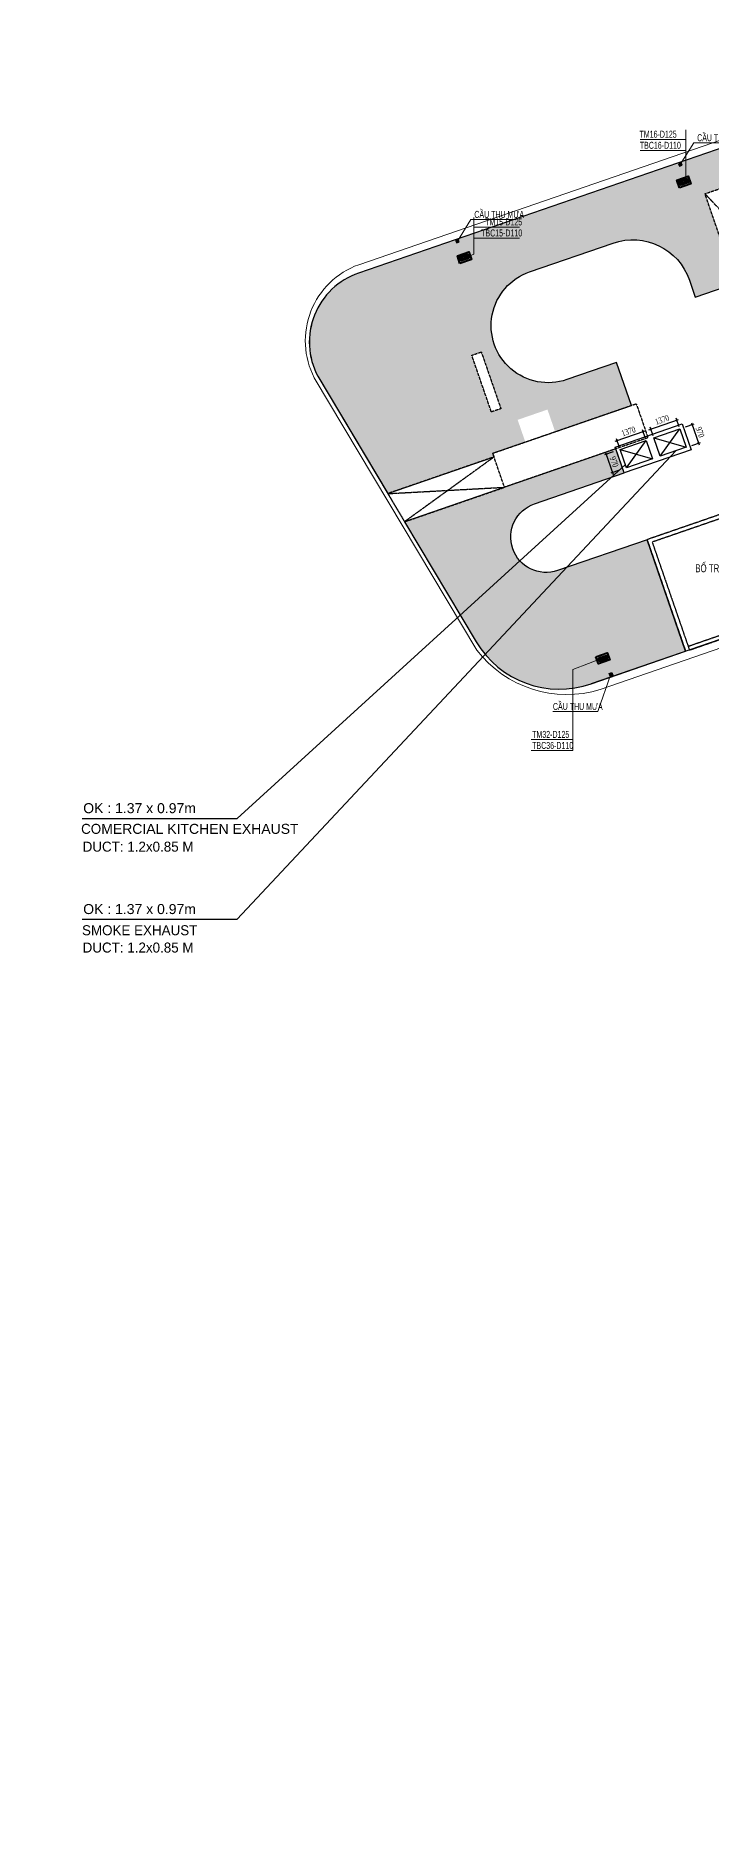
# Model space of a CAD drawing. Header units: millimetres. Extents: x -361340115 to 361596335, y -276742102 to 277032639.
# Drawn here: x 60152 to 93894, y -22236 to 66722 of the extents above; entities that cross this region are included whole.
import ezdxf
from ezdxf.lldxf.tags import DXFTag

# ---------------------------------------------------------------- set-up
doc = ezdxf.new("R2010")
doc.units = ezdxf.units.MM
doc.header["$MEASUREMENT"] = 0
doc.linetypes.add('DASHED', pattern=[4.5, 3, -1.5])
doc.linetypes.add('HIDDEN', pattern=[0.375, 0.25, -0.125])
for name, color, linetype in [('A-FLOR-OVHD', 40, 'DASHED'), ('A-LANDSCAPE', 83, 'Continuous'), ('Hydraulic - Thep V', 9, 'Continuous'), ('KT-Net manh', 139, 'Continuous'), ('NDT text', 231, 'Continuous'), ('NDT Thiet bi', 40, 'Continuous'), ('P - Ong cap nuoc lanh', 4, 'Continuous'), ('Xref_ST_MBDV Cot vach 30.7.2022$0$KT-Text', 7, 'Continuous'), ('Xref_ST_MBDV Cot vach 30.7.2022$0$KT-Tuong', 1, 'Continuous'), ('ống thông hơi', 31, 'TH')]:
    doc.layers.add(name, color=color, linetype=linetype)
doc.layers.add('A-REVCLOUD', color=7, linetype='Continuous', true_color=0xfa291e)
for name, color, linetype, lineweight in [('AUDIT_I_220808132811-11', 7, 'Continuous', 9), ('KT-Kich thuoc', 159, 'Continuous', 18), ('KT-lomo nuoc', 3, 'HIDDEN', 5), ('KT-Net cat', 1, 'Continuous', 40), ('Text _H2H', 7, 'Continuous', 18), ('Xref_ST_MBDV Cot vach 30.7.2022|Xref_ST_MBDV Cot vach 30.7.2022|Xref_ST_MBDV Cot vach 30.7.2022|Xref_ST_MBDV Cot vach 30.7.2022|00_duong_QH', 7, 'Continuous', 9)]:
    doc.layers.add(name, color=color, linetype=linetype, lineweight=lineweight)
doc.layers.add('MEP', color=130, linetype='Continuous', plot=False)
doc.styles.add('HBA-DimT', font='ARCHS.SHX', dxfattribs={"width": 0.8})
doc.styles.add('HBA-Text', font='GOTHIC.TTF')
doc.styles.get("Standard").update_dxf_attribs({"font": 'arial.ttf'})
doc.styles.add('TEXTKT', font='hoatbif.shx', dxfattribs={"width": 0.8})
doc.styles.add('uv-abc', font='uv-abc.shx', dxfattribs={"width": 0.85, "height": 150})
doc.styles.add('vntimeh.shx', font='vntimeh.shx', dxfattribs={"width": 0.65})
doc.styles.add('Xref_ST_MBDV Cot vach 30.7.2022$0$Arial', font='arial.ttf', dxfattribs={"width": 0.7})
tags = doc.linetypes.add('TH', pattern='A,1143.876301,["TH",Standard,S=466.984787,R=0,X=0,Y=-199.758304],53.15110300000001,-896.6384539999999,1197.027404', length=3290.693262).pattern_tags.tags
tags[4] = DXFTag(74, 10)
doc.dimstyles.new('1-150-HVAC DIM', dxfattribs={"dimscale": 100, "dimtxt": 3, "dimasz": 1, "dimexe": 1, "dimexo": 0, "dimgap": 1, "dimtad": 1, "dimdec": 0, "dimrnd": 10, "dimzin": 0, "dimdsep": 46, "dimtxsty": 'vntimeh.shx', "dimblk": 'ARCHTICK', "dimcen": 0.2, "dimdle": 1, "dimclrd": 7, "dimclre": 7, "dimclrt": 150, "dimadec": 0, "dimazin": 0, "dimtm": 1e-09, "dimtfac": 1, "dimtdec": 0, "dimtix": 1, "dimtmove": 0, "dimatfit": 3, "dimfxl": 3.6, "dimfxlon": 1, "dimtzin": 0, "dimarcsym": 0})
doc.dimstyles.new('1-40', dxfattribs={"dimscale": 40, "dimtxt": 5, "dimasz": 1.399999999999999, "dimexe": 1.399999999999999, "dimexo": 0.5, "dimgap": 0.5, "dimtad": 1, "dimdec": 0, "dimzin": 0, "dimdsep": 46, "dimtxsty": 'TEXTKT', "dimblk": 'ARCHTICK', "dimcen": 1.199999999999999, "dimdle": 1.199999999999999, "dimclrd": 7, "dimclre": 7, "dimclrt": 7, "dimadec": 0, "dimazin": 0, "dimtfac": 0.04, "dimtdec": 0, "dimtix": 1, "dimtmove": 2, "dimatfit": 3, "dimfxl": 1, "dimtolj": 2, "dimtzin": 0, "dimlwd": 5, "dimlwe": 5, "dimarcsym": 0})
doc.dimstyles.new('HBA_150', dxfattribs={"dimscale": 150, "dimtxt": 2.5, "dimasz": 2, "dimexe": 1, "dimexo": 1, "dimgap": 1, "dimtad": 1, "dimdec": 0, "dimdsep": 46, "dimtxsty": 'HBA-DimT', "dimblk": 'ARCHTICK', "dimcen": 1, "dimdle": 1, "dimclrd": 44, "dimclre": 44, "dimclrt": 256, "dimadec": 1, "dimazin": 2, "dimtfac": 1, "dimtdec": 0, "dimtix": 1, "dimtmove": 1, "dimatfit": 2, "dimldrblk": 'OPEN90', "dimfxl": 4, "dimtolj": 1, "dimtzin": 0, "dimlwd": -1, "dimlwe": -1, "dimarcsym": 0})

# ---------------------------------------------------------------- blocks, each defined once
blk = doc.blocks.new('*U118')
at = {"layer": 'KT-lomo nuoc', "ltscale": 500}
for p, q in [((-346.4660247223507, 49.60213019069906), (28.34938699602225, 197.9712885032892)), ((-318.1166377263282, 247.5827157463289), (8.673617379884035e-19, -0.00929705234011635))]:
    blk.add_line(p, q, dxfattribs=at)
blk.add_lwpolyline([(-346.4660247223507, 49.60213019069906), (-318.1166377263282, 247.5827157463289), (28.34938699602225, 197.9712885032892), (8.673617379884035e-19, -0.00929705234011635)], close=True, dxfattribs=at)
blk = doc.blocks.new('*U111')
at = {"layer": 'KT-lomo nuoc', "ltscale": 500}
for p, q in [((-346.4660247223507, 49.60213019069906), (28.34938699602225, 197.9712885032892)), ((-318.1166377263282, 247.5827157463289), (8.673617379884035e-19, -0.00929705234011635))]:
    blk.add_line(p, q, dxfattribs=at)
blk.add_lwpolyline([(-346.4660247223507, 49.60213019069906), (-318.1166377263282, 247.5827157463289), (28.34938699602225, 197.9712885032892), (8.673617379884035e-19, -0.00929705234011635)], close=True, dxfattribs=at)
blk = doc.blocks.new('*U120')
at = {"layer": 'KT-lomo nuoc', "ltscale": 500}
for p, q in [((321.1057998935364, 125.6532083927318), (1.7346175968584e-18, -0.009297052340116354)), ((24.14776988414217, 168.2669199529826), (296.9580300093936, -42.62300861259067))]:
    blk.add_line(p, q, dxfattribs=at)
blk.add_lwpolyline([(24.14776988414217, 168.2669199529826), (321.1057998935364, 125.6532083927318), (296.9580300093936, -42.62300861259067), (1.7346175968584e-18, -0.009297052340116354)], close=True, dxfattribs=at)
blk = doc.blocks.new('A$C0DB07F86')
at = {"layer": 'KT-Net cat'}
for points, elevation in [([(-85306.65545772266, 20954.22064355564), (-85437.18758264475, 21332.3142159295), (-84870.03741613701, 21528.11628606551), (-84739.50343921674, 21150.02877898144)], -1.244732893472907e-07), ([(-85244.82814863659, 21081.56603259499), (-85310.09255759002, 21270.60802930499), (-84931.99274378606, 21401.14455609686), (-84866.72763712153, 21212.10625311585)], -1.244732893472907e-07), ([(-96271.56017485015, 17168.60780752558), (-96402.09229977224, 17546.70137989944), (-95834.94213326447, 17742.50345003545), (-95704.4081563442, 17364.41594295138)], -1.244732893472907e-07), ([(-96209.73286576406, 17295.95319656493), (-96274.99727471749, 17484.99519327492), (-95896.89746091353, 17615.53172006679), (-95831.632354249, 17426.49341708579)], -1.244732893472907e-07), ([(-89483.58145954808, -2492.680869978423), (-88916.46222947082, -2296.78348524341), (-88795.61784473398, -2646.429021261807), (-89362.71080363342, -2842.402427535926)], -1.307717689676252e-07), ([(-89356.40710671584, -2554.524342036617), (-88978.32761999768, -2423.926085546613), (-88922.84255953113, -2584.592000137425), (-89300.90453213075, -2715.2409376535)], -1.307717689676252e-07)]:
    blk.add_lwpolyline(points, close=True, dxfattribs=dict(at, elevation=elevation))
at = {"layer": 'KT-lomo nuoc', "linetype": 'HIDDEN', "xscale": -0.9999999999999997, "rotation": 10.8976534755902}
for name, p in [('*U111', (-85221.13581177246, 21089.54893934276, -1.697997784399663e-07)), ('*U118', (-96186.03721896444, 17303.92651619196, -1.654986460844182e-07))]:
    blk.add_blockref(name, p, dxfattribs=at)
at = {"layer": 'KT-lomo nuoc', "linetype": 'HIDDEN', "rotation": 207.2301329308957}
blk.add_blockref('*U120', (-89025.57486327062, -2440.238808040041, -1.649238708405031e-07), dxfattribs=at)
blk = doc.blocks.new('skylight+openings')
at = {"layer": 'A-FLOR-OVHD'}
for points, elevation in [([(24794.34296209975, 35900.04720569451), (25914.34296209912, 35900.04720569451), (25914.34296209911, 33400.04720569502), (24794.34296209978, 33400.04720569502)], -1.513033865603922), ([(10543.99503425539, 26900.19050391345), (4935.59280804114, 26900.19050390041), (5267.08205405013, 25300.14328217812), (10543.99503425541, 25300.14328217812)], -2.372890095418835)]:
    blk.add_lwpolyline(points, close=True, dxfattribs=dict(at, elevation=elevation))
for points, elevation in [([(25914.34296209911, 33400.04720569502), (24794.34296209975, 35900.04720569451)], -1.513033865603922), ([(4935.59280804114, 26900.19050390041), (10543.99503425541, 25300.14328217812)], -2.372890095418835), ([(10543.99505106162, 26900.19050391343), (5267.08205405013, 25300.14328217812)], -2.372890095418835)]:
    blk.add_lwpolyline(points, dxfattribs=dict(at, elevation=elevation))
at = {"layer": 'A-FLOR-OVHD', "color": 4, "elevation": -2.372890095418835}
for points in [[(11154.673151482, 32070.14325599816), (11654.67315148203, 32070.14325599817), (11654.67315148201, 29070.14326775445), (11154.67315148203, 29070.14326775446)], [(10543.9950510616, 27100.14326784247), (18123.99399224915, 27100.14326784248), (18123.99399224916, 25300.14327164229), (10543.99505106162, 25300.14327164227)]]:
    blk.add_lwpolyline(points, close=True, dxfattribs=at)
blk = doc.blocks.new('_ARCHTICK')
at = {"color": 0, "linetype": 'ByBlock', "const_width": 0.15}
blk.add_lwpolyline([(-0.5, -0.5), (0.5, 0.5)], dxfattribs=at)
blk = doc.blocks.new('*D225')
at = {"layer": 'A-REVCLOUD', "color": 7, "lineweight": -2, "transparency": 16777216}
for p, q in [((13268.03013260828, -81349.02385825927, -2.128135384272898e-09), (13117.91100293251, -80914.2086711908, -2.128135384272898e-09)), ((11756.30124660972, -81490.09396458507, -2.128135384272898e-09), (13245.07063700735, -80976.09911845009, -2.128135384272898e-09)), ((11968.31082354477, -81797.7495175787, -2.128135384272898e-09), (11818.191693869, -81362.93433051024, -2.128135384272898e-09))]:
    blk.add_line(p, q, dxfattribs=at)
at = {"layer": 'Defpoints', "color": 0, "transparency": 16777216}
for p in [(13150.54559634029, -81008.73371185787, -2.128135384272898e-09), (13303.75318470039, -81452.49451927119, -2.128135384272898e-09), (12004.03387563687, -81901.22017859062, -2.128135384272898e-09)]:
    blk.add_point(p, dxfattribs=at)
at = {"layer": 'A-REVCLOUD', "color": 7, "lineweight": -2, "transparency": 16777216, "xscale": 100, "yscale": 100, "zscale": 100}
for p, rotation in [((13150.54559634029, -81008.73371185787, -2.128135384272898e-09), 19.0471379502792), ((11850.82628727678, -81457.4593711773, -2.128135384272898e-09), 199.0471379502792)]:
    blk.add_blockref('_ARCHTICK', p, dxfattribs=dict(at, rotation=rotation))
at = {"layer": 'A-REVCLOUD', "color": 150, "transparency": 16777216, "insert": (12419.0994582891, -80996.78393984993, -2.128135384272898e-09), "char_height": 300, "attachment_point": 5, "rotation": 19.047137950279193, "style": 'vntimeh.shx'}
blk.add_mtext('1370', dxfattribs=at)
blk = doc.blocks.new('*D226')
at = {"layer": 'A-REVCLOUD', "color": 7, "lineweight": -2, "transparency": 16777216}
for p, q in [((11651.22104503351, -82023.02814813629, -2.128135384272898e-09), (11216.40585796503, -82173.14727781204, -2.128135384272898e-09)), ((11278.29630522432, -82045.9876437372, -2.128135384272898e-09), (11660.12104803262, -83151.93061936041, -2.128135384272898e-09)), ((11967.77660102626, -82939.92104242538, -2.128135384272898e-09), (11532.96141395778, -83090.04017210113, -2.128135384272898e-09))]:
    blk.add_line(p, q, dxfattribs=at)
at = {"layer": 'Defpoints', "color": 0, "transparency": 16777216}
for p in [(12150.26470055257, -81850.73425991724, -2.128135384272898e-09), (11627.48645462484, -83057.40557869336, -2.128135384272898e-09), (12466.82025654532, -82767.62715420633, -2.128135384272898e-09)]:
    blk.add_point(p, dxfattribs=at)
at = {"layer": 'A-REVCLOUD', "color": 7, "lineweight": -2, "transparency": 16777216, "xscale": 100, "yscale": 100, "zscale": 100}
for p, rotation in [((11310.93089863209, -82140.51268440427, -2.128135384272898e-09), 109.0471379502767), ((11627.48645462484, -83057.40557869336, -2.128135384272898e-09), 289.0471379502767)]:
    blk.add_blockref('_ARCHTICK', p, dxfattribs=dict(at, rotation=rotation))
at = {"layer": 'A-REVCLOUD', "color": 150, "transparency": 16777216, "insert": (11705.52127829612, -82517.3726480294, -2.128135384272898e-09), "char_height": 300, "attachment_point": 5, "rotation": 289.04713795027675, "style": 'vntimeh.shx'}
blk.add_mtext('970', dxfattribs=at)
blk = doc.blocks.new('*D227')
at = {"layer": 'A-REVCLOUD', "color": 7, "lineweight": -2, "transparency": 16777216}
for p, q in [((13434.12072100063, -80910.82993225745, -2.128135384272898e-09), (14922.89011139838, -80396.83508612246, -2.128135384272898e-09)), ((13646.13029793567, -81218.48548525108, -2.128135384272898e-09), (13496.01116825992, -80783.6702981826, -2.128135384272898e-09)), ((14945.8496069993, -80769.75982593164, -2.128135384272898e-09), (14795.73047732355, -80334.94463886316, -2.128135384272898e-09))]:
    blk.add_line(p, q, dxfattribs=at)
at = {"layer": 'Defpoints', "color": 0, "transparency": 16777216}
for p in [(14828.36507073132, -80429.46967953023, -2.128135384272898e-09), (14981.57265909144, -80873.23048694366, -2.128135384272898e-09), (13681.85335002781, -81321.9561462631, -2.128135384272898e-09)]:
    blk.add_point(p, dxfattribs=at)
at = {"layer": 'A-REVCLOUD', "color": 7, "lineweight": -2, "transparency": 16777216, "xscale": 100, "yscale": 100, "zscale": 100}
for p, rotation in [((13528.64576166769, -80878.19533884966, -2.128135384272898e-09), 199.0471379502776), ((14828.36507073132, -80429.46967953023, -2.128135384272898e-09), 19.04713795027762)]:
    blk.add_blockref('_ARCHTICK', p, dxfattribs=dict(at, rotation=rotation))
at = {"layer": 'A-REVCLOUD', "color": 150, "transparency": 16777216, "insert": (14096.91893268008, -80417.51990752229, -2.128135384272898e-09), "char_height": 300, "attachment_point": 5, "rotation": 19.047137950277616, "style": 'vntimeh.shx'}
blk.add_mtext('1370', dxfattribs=at)
blk = doc.blocks.new('*D209')
at = {"layer": 'A-REVCLOUD', "color": 7, "lineweight": -2, "transparency": 16777216}
for p, q in [((15259.293019473, -80777.348052204, -2.128135384272898e-09), (15694.10820654148, -80627.22892252824, -2.128135384272898e-09)), ((15566.94857246664, -80565.33847526896, -2.128135384272898e-09), (15948.77331527495, -81671.28145089213, -2.128135384272898e-09)), ((15575.84857546576, -81694.24094649305, -2.128135384272898e-09), (16010.66376253424, -81544.12181681729, -2.128135384272898e-09))]:
    blk.add_line(p, q, dxfattribs=at)
at = {"layer": 'Defpoints', "color": 0, "transparency": 16777216}
for p in [(13828.0841749435, -81271.4702275897, -2.128135384272898e-09), (15916.13872186718, -81576.75641022506, -2.128135384272898e-09), (14144.63973093626, -82188.36312187873, -2.128135384272898e-09)]:
    blk.add_point(p, dxfattribs=at)
at = {"layer": 'A-REVCLOUD', "color": 7, "lineweight": -2, "transparency": 16777216, "xscale": 100, "yscale": 100, "zscale": 100}
for p, rotation in [((15599.58316587442, -80659.86351593601, -2.128135384272898e-09), 109.0471379502779), ((15916.13872186718, -81576.75641022506, -2.128135384272898e-09), 289.0471379502779)]:
    blk.add_blockref('_ARCHTICK', p, dxfattribs=dict(at, rotation=rotation))
at = {"layer": 'A-REVCLOUD', "color": 150, "transparency": 16777216, "insert": (15994.17354553844, -81036.72347956111, -2.128135384272898e-09), "char_height": 300, "attachment_point": 5, "rotation": 289.0471379502779, "style": 'vntimeh.shx'}
blk.add_mtext('970', dxfattribs=at)
blk = doc.blocks.new('_Open90')
at = {"color": 0, "linetype": 'ByBlock', "lineweight": -2}
for p, q in [((0, 0), (-1, 0)), ((-0.5, 0.5), (0, 0)), ((0, 0), (-0.5, -0.5))]:
    blk.add_line(p, q, dxfattribs=at)
blk = doc.blocks.new('BA')
at = {"layer": 'NDT Thiet bi'}
for p, q in [((-23605.98111672918, -408374.399627113), (-23661.01879083555, -408374.399627113)), ((-23605.98111672828, -408374.399627113), (-23659.14342756742, -408360.1548288561)), ((-23605.98111672828, -408374.3996271128), (-23659.14342756742, -408388.6444253699)), ((-23605.98111672828, -408374.3996271131), (-23653.64514067044, -408346.8807900597)), ((-23605.98111672828, -408374.3996271128), (-23653.64514067044, -408401.9184641663)), ((-23644.89862931061, -408335.4821145312), (-23605.98111672828, -408374.3996271131)), ((-23644.89862931061, -408413.3171396947), (-23605.98111672828, -408374.3996271127)), ((-23605.98111672918, -408374.3996271134), (-23633.49995378257, -408326.7356031715)), ((-23605.98111672918, -408374.3996271128), (-23633.49995378257, -408422.0636510544)), ((-23605.98111672918, -408374.3996271128), (-23620.22591498598, -408321.2373162746)), ((-23605.98111672918, -408374.3996271137), (-23620.22591498598, -408427.5619379514)), ((-23605.98111672918, -408391.0670704846), (-23605.98111672918, -408319.3619530063)), ((-23605.98111672918, -408374.3996271128), (-23591.73631847188, -408321.2373162746)), ((-23605.98111672918, -408374.3996271119), (-23578.4622796753, -408326.7356031715)), ((-23567.06360414774, -408335.4821145312), (-23605.98111672828, -408374.3996271131)), ((-23605.98111672828, -408374.3996271128), (-23558.31709278741, -408346.8807900597)), ((-23605.98111672828, -408374.3996271131), (-23552.81880589044, -408360.1548288561)), ((-23605.98111672918, -408374.399627113), (-23550.94344262231, -408374.399627113)), ((-23605.98111672918, -408374.3996271139), (-23578.4622796753, -408422.0636510544)), ((-23605.98111672828, -408374.3996271128), (-23552.81880589044, -408388.6444253699)), ((-23605.98111672828, -408374.3996271128), (-23558.31709278741, -408401.9184641663)), ((-23567.06360414774, -408413.3171396947), (-23605.98111672828, -408374.3996271128)), ((-23605.98111672918, -408374.3996271137), (-23591.73631847188, -408427.5619379514)), ((-23605.98111672918, -408391.0670704846), (-23605.98111672918, -408429.4373012196)), ((-23589.31367335698, -408374.399627113), (-23550.94344262231, -408374.399627113))]:
    blk.add_line(p, q, dxfattribs=at)
blk.add_lwpolyline([(-23679.58266610136, -408448.0011764859), (-23532.37956735559, -408448.0011764859), (-23532.37956735559, -408300.7980777401), (-23679.58266610136, -408300.7980777401)], close=True, dxfattribs=at)
blk.add_circle((-23605.98111672918, -408374.399627113), 55.0376741066807, dxfattribs=at)
blk = doc.blocks.new('*U352')
h = blk.add_hatch(color=256)
edge = h.paths.add_edge_path()
edge.add_spline(control_points=[(-55.00000000003494, -1.270405297714567e-10), (-38.89392320345256, -12.34706986960887), (-7.630460178462228, -36.31392469389525), (4.22205666304286, 39.05594180934806), (37.26972548867967, 13.64312675595557), (54.99999926477517, 0.008992973199051376)], knot_values=[0, 0, 0, 0, 58.13245871371956, 112.8407630572771, 176.1670112371614, 176.1670112371614, 176.1670112371614, 176.1670112371614], degree=3, periodic=0)
edge.add_ellipse((0, -1.270405297714567e-10), major_axis=(-38.89087296527187, 38.8908729652719), ratio=0.999999999999121, start_angle=225.0093683530902, end_angle=314.9999999999748)
edge.add_ellipse((0, -1.270405297714567e-10), major_axis=(-38.89087296529244, 38.89087296529242), ratio=0.9999999999983387, start_angle=314.9999999999524, end_angle=405.0000000000476)
blk.add_circle((0, 0), 55)
blk.add_open_spline([(54.99999926477517, 0.0089929733006838), (37.26972548867967, 13.64312675610802), (4.22205666304286, 39.05594180947509), (-7.630460178462228, -36.31392469379362), (-38.89392320345256, -12.34706986950724), (-55.00000000003494, 0)], degree=3, knots=[0, 0, 0, 0, 63.32624817988433, 118.0345525234419, 176.1670112371614, 176.1670112371614, 176.1670112371614, 176.1670112371614])
at = {"layer": 'Hydraulic - Thep V', "color": 2}
for p, q in [((-66.52448746664727, -58.79540605591585), (-65.99233831110391, -58.48816959770873)), ((-66.52448746664727, -61.97181987784545), (-65.99233831110391, -62.27905633600177)), ((-64.13178654222932, -61.91097613195864), (-64.13178654222932, -58.85624980233634)), ((-59.14008422236178, -61.91097613195864), (-59.14008422236178, -58.85624980233634)), ((-56.7473832979184, -58.79540605591585), (-57.27953245315688, -58.48816959770873)), ((-56.7473832979184, -61.97181987784545), (-57.27953245315688, -62.27905633600177)), ((56.65552180308031, -58.79540605591585), (57.18767095862368, -58.48816959770873)), ((56.65552180308031, -61.97181987784545), (57.18767095862368, -62.27905633600177)), ((59.04822272752369, -61.91097613195864), (59.04822272752369, -58.85624980233634)), ((64.03992504739122, -61.91097613195864), (64.03992504739122, -58.85624980233634)), ((66.43262597180919, -58.79540605591585), (65.90047681659613, -58.48816959770873)), ((66.43262597180919, -61.97181987784545), (65.90047681659613, -62.27905633600177))]:
    blk.add_line(p, q, dxfattribs=at)
at = {"layer": 'Hydraulic - Thep V', "const_width": 6.717857058566906}
blk.add_lwpolyline([(61.54407388700011, -78.9903091769549), (61.54407388700011, 3.458788986197603, 0.4057402817877601), (-0.04593074791450312, 63.19789822851791, 0.4057402817873901), (-61.63593538275289, 3.4587889855624), (-61.63593538275289, -78.9903091769549)], format="xyb", dxfattribs=at)
at = {"layer": 'Hydraulic - Thep V', "color": 2}
for points in [[(-56.14912562955353, -57.4905678248802), (-56.14912562955353, -58.48816959770873), (-67.12274513473267, -58.48816959770873), (-67.12274513473267, -57.4905678248802)], [(67.03088364019946, -57.4905678248802), (67.03088364019946, -58.48816959770873), (56.05726413507116, -58.48816959770873), (56.05726413507116, -57.4905678248802)]]:
    blk.add_lwpolyline(points, close=True, dxfattribs=at)
for points in [[(-66.62394424829299, -58.85624980233634), (-66.62394424829299, -61.91097613195864)], [(-57.27953245315688, -58.48816959770873), (-65.99233831110391, -58.48816959770873)], [(-57.27953245315688, -62.27905633600177), (-65.99233831110391, -62.27905633600177)], [(-65.99233831110391, -62.27905633600177), (-57.27953245315688, -62.27905633600177)], [(-56.64792651624729, -61.91097613195864), (-56.64792651624729, -58.85624980233634)], [(56.5560650214092, -58.85624980233634), (56.5560650214092, -61.91097613195864)], [(65.90047681659613, -58.48816959770873), (57.18767095862368, -58.48816959770873)], [(65.90047681659613, -62.27905633600177), (57.18767095862368, -62.27905633600177)], [(57.18767095862368, -62.27905633600177), (65.90047681659613, -62.27905633600177)], [(66.5320827534549, -61.91097613195864), (66.5320827534549, -58.85624980233634)]]:
    blk.add_lwpolyline(points, dxfattribs=at)
for centre, radius, start, end in [((-65.3778653951214, -60.78141374086201), 2.293244142686893, 57.08669084638375, 122.9133091536163), ((-65.3778653951214, -59.9858121935091), 2.293244142686893, 237.0866908463837, 302.9133091536162), ((-61.6359353821431, -67.13405163220902), 8.645882034375607, 73.2213451221314, 106.7786548778686), ((-61.6359353821431, -53.63317430147607), 8.645882034375607, 253.2213451221314, 286.7786548778686), ((-57.89400536913938, -60.78141374086201), 2.293244142686893, 57.08669084638375, 122.9133091536163), ((-57.89400536913938, -59.9858121935091), 2.293244142686893, 237.0866908463837, 302.9133091536162), ((57.8021438746316, -60.78141374086201), 2.293244142686893, 57.08669084638375, 122.9133091536163), ((57.8021438746316, -59.9858121935091), 2.293244142686893, 237.0866908463837, 302.9133091536162), ((61.54407388763531, -67.13405163220902), 8.645882034375607, 73.2213451221314, 106.7786548778686), ((61.54407388763531, -53.63317430147607), 8.645882034375607, 253.2213451221314, 286.7786548778686), ((65.28600390058821, -60.78141374086201), 2.293244142686893, 57.08669084638375, 122.9133091536163), ((65.28600390058821, -59.9858121935091), 2.293244142686893, 237.0866908463837, 302.9133091536162)]:
    blk.add_arc(centre, radius, start, end, dxfattribs=at)
blk = doc.blocks.new('*U353')
h = blk.add_hatch(color=256)
edge = h.paths.add_edge_path()
edge.add_spline(control_points=[(-55.00000000003494, -1.270405297714567e-10), (-38.89392320345256, -12.34706986960887), (-7.630460178462228, -36.31392469389525), (4.22205666304286, 39.05594180934806), (37.26972548867967, 13.64312675595557), (54.99999926477517, 0.008992973199051376)], knot_values=[0, 0, 0, 0, 58.13245871371956, 112.8407630572771, 176.1670112371614, 176.1670112371614, 176.1670112371614, 176.1670112371614], degree=3, periodic=0)
edge.add_ellipse((0, -1.270405297714567e-10), major_axis=(-38.89087296527187, 38.8908729652719), ratio=0.999999999999121, start_angle=225.0093683530902, end_angle=314.9999999999748)
edge.add_ellipse((0, -1.270405297714567e-10), major_axis=(-38.89087296529244, 38.89087296529242), ratio=0.9999999999983387, start_angle=314.9999999999524, end_angle=405.0000000000476)
blk.add_circle((0, 0), 55)
blk.add_open_spline([(54.99999926477517, 0.0089929733006838), (37.26972548867967, 13.64312675610802), (4.22205666304286, 39.05594180947509), (-7.630460178462228, -36.31392469379362), (-38.89392320345256, -12.34706986950724), (-55.00000000003494, 0)], degree=3, knots=[0, 0, 0, 0, 63.32624817988433, 118.0345525234419, 176.1670112371614, 176.1670112371614, 176.1670112371614, 176.1670112371614])
at = {"layer": 'Hydraulic - Thep V', "color": 2}
for p, q in [((-66.52448746664727, -58.79540605591585), (-65.99233831110391, -58.48816959770873)), ((-66.52448746664727, -61.97181987784545), (-65.99233831110391, -62.27905633600177)), ((-64.13178654222932, -61.91097613195864), (-64.13178654222932, -58.85624980233634)), ((-59.14008422236178, -61.91097613195864), (-59.14008422236178, -58.85624980233634)), ((-56.7473832979184, -58.79540605591585), (-57.27953245315688, -58.48816959770873)), ((-56.7473832979184, -61.97181987784545), (-57.27953245315688, -62.27905633600177)), ((56.65552180308031, -58.79540605591585), (57.18767095862368, -58.48816959770873)), ((56.65552180308031, -61.97181987784545), (57.18767095862368, -62.27905633600177)), ((59.04822272752369, -61.91097613195864), (59.04822272752369, -58.85624980233634)), ((64.03992504739122, -61.91097613195864), (64.03992504739122, -58.85624980233634)), ((66.43262597180919, -58.79540605591585), (65.90047681659613, -58.48816959770873)), ((66.43262597180919, -61.97181987784545), (65.90047681659613, -62.27905633600177))]:
    blk.add_line(p, q, dxfattribs=at)
at = {"layer": 'Hydraulic - Thep V', "const_width": 6.717857058566906}
blk.add_lwpolyline([(61.54407388700011, -78.9903091769549), (61.54407388700011, 3.458788986197603, 0.4057402817877601), (-0.04593074791450312, 63.19789822851791, 0.4057402817873901), (-61.63593538275289, 3.4587889855624), (-61.63593538275289, -78.9903091769549)], format="xyb", dxfattribs=at)
at = {"layer": 'Hydraulic - Thep V', "color": 2}
for points in [[(-56.14912562955353, -57.4905678248802), (-56.14912562955353, -58.48816959770873), (-67.12274513473267, -58.48816959770873), (-67.12274513473267, -57.4905678248802)], [(67.03088364019946, -57.4905678248802), (67.03088364019946, -58.48816959770873), (56.05726413507116, -58.48816959770873), (56.05726413507116, -57.4905678248802)]]:
    blk.add_lwpolyline(points, close=True, dxfattribs=at)
for points in [[(-66.62394424829299, -58.85624980233634), (-66.62394424829299, -61.91097613195864)], [(-57.27953245315688, -58.48816959770873), (-65.99233831110391, -58.48816959770873)], [(-57.27953245315688, -62.27905633600177), (-65.99233831110391, -62.27905633600177)], [(-65.99233831110391, -62.27905633600177), (-57.27953245315688, -62.27905633600177)], [(-56.64792651624729, -61.91097613195864), (-56.64792651624729, -58.85624980233634)], [(56.5560650214092, -58.85624980233634), (56.5560650214092, -61.91097613195864)], [(65.90047681659613, -58.48816959770873), (57.18767095862368, -58.48816959770873)], [(65.90047681659613, -62.27905633600177), (57.18767095862368, -62.27905633600177)], [(57.18767095862368, -62.27905633600177), (65.90047681659613, -62.27905633600177)], [(66.5320827534549, -61.91097613195864), (66.5320827534549, -58.85624980233634)]]:
    blk.add_lwpolyline(points, dxfattribs=at)
for centre, radius, start, end in [((-65.3778653951214, -60.78141374086201), 2.293244142686893, 57.08669084638375, 122.9133091536163), ((-65.3778653951214, -59.9858121935091), 2.293244142686893, 237.0866908463837, 302.9133091536162), ((-61.6359353821431, -67.13405163220902), 8.645882034375607, 73.2213451221314, 106.7786548778686), ((-61.6359353821431, -53.63317430147607), 8.645882034375607, 253.2213451221314, 286.7786548778686), ((-57.89400536913938, -60.78141374086201), 2.293244142686893, 57.08669084638375, 122.9133091536163), ((-57.89400536913938, -59.9858121935091), 2.293244142686893, 237.0866908463837, 302.9133091536162), ((57.8021438746316, -60.78141374086201), 2.293244142686893, 57.08669084638375, 122.9133091536163), ((57.8021438746316, -59.9858121935091), 2.293244142686893, 237.0866908463837, 302.9133091536162), ((61.54407388763531, -67.13405163220902), 8.645882034375607, 73.2213451221314, 106.7786548778686), ((61.54407388763531, -53.63317430147607), 8.645882034375607, 253.2213451221314, 286.7786548778686), ((65.28600390058821, -60.78141374086201), 2.293244142686893, 57.08669084638375, 122.9133091536163), ((65.28600390058821, -59.9858121935091), 2.293244142686893, 237.0866908463837, 302.9133091536162)]:
    blk.add_arc(centre, radius, start, end, dxfattribs=at)
blk = doc.blocks.new('EWJRWR')
at = {"extrusion": (1.545835128739098e-19, -1.494288110168173e-06, 0.9999999999988837), "elevation": -0.2045197696412766}
blk.add_lwpolyline([(-47513.32735952509, 136860.1521825778), (-47176.87492823245, 136860.1521825778), (-47177.02786536003, 136875.2382676931), (-47513.48029665269, 136875.2382676929)], close=True, dxfattribs=at)
at = {"layer": 'NDT text'}
for points in [[(-47108.40382808889, 136860.1521827305), (-47568.40382808889, 136860.1521827305), (-47568.40382808889, 137115.1521827305), (-47108.40382808889, 137115.1521827305)], [(-47163.40382808889, 136860.1521827305), (-47513.40382808889, 136860.1521827305), (-47513.40382808889, 137060.1521827305), (-47163.40382808889, 137060.1521827305)]]:
    blk.add_lwpolyline(points, close=True, dxfattribs=at)
at = {"layer": 'ống thông hơi', "ltscale": 0.6, "extrusion": (0.0006420769243504899, -0.06333749922472766, 0.9979919583489543), "xscale": -1, "rotation": 0.0003954788762872141}
blk.add_blockref('*U352', (-46043.74978951945, 137131.7413936186, -8699.78835634543), dxfattribs=at)
at = {"layer": 'ống thông hơi', "ltscale": 0.6, "extrusion": (0.0006420769243504905, -0.06333749922472766, 0.9979919583489544), "xscale": -1.136363636363638, "yscale": 1.136363636363639, "zscale": 1.136363636363637, "rotation": 0.0003954788762872141}
blk.add_blockref('*U353', (-45875.61363399049, 137140.5605142254, -8699.846199151778), dxfattribs=at)
blk = doc.blocks.new('A$C3d8987ab')
at = {"layer": 'A-REVCLOUD', "color": 210}
for points, elevation in [([(13998.40890613757, -82238.84904071613), (13681.85335002781, -81321.95614626311), (14981.57265909144, -80873.23048694368), (15298.12821508117, -81790.12338122417), (13998.40890607156, -82238.84904052498)], -2.128135384272898e-09), ([(13998.40890607156, -82238.84904052498), (14981.57265909144, -80873.23048694368)], -2.128135384272898e-09), ([(12320.58943174663, -82818.11307304364), (12004.03387563687, -81901.22017859062), (13303.75318470038, -81452.49451927119), (13620.30874069023, -82369.38741355168), (12320.58943168062, -82818.11307285249)], -2.128135384272898e-09), ([(12320.58943168062, -82818.11307285243), (13303.75318470038, -81452.49451927119)], -2.128135384272898e-09), ([(13681.85335014737, -81321.95614629774), (15298.12821508117, -81790.12338122417)], -2.128135384272898e-09), ([(-14857.14947928709, -105375.6153038855), (-7120.223469416494, -105375.6153038855), (14777.5711475861, -81969.84473467042)], -0.0004267559244310268), ([(-14857.14947928709, -100350.5797104786), (-7120.223469416494, -100350.5797104786), (12265.60042055056, -82658.83918051794)], -0.0004267559244310268), ([(12004.03387575643, -81901.22017862526), (13620.30874069023, -82369.38741355168)], -2.128135384272898e-09)]:
    blk.add_lwpolyline(points, dxfattribs=dict(at, elevation=elevation))
at = {"layer": 'A-REVCLOUD', "color": 210, "char_height": 500, "attachment_point": 1, "style": 'HBA-Text'}
for s, insert in [('{\\fArial|b0|i0|c0|p34;OK : 1.37 x 0.97m}', (-14806.38358866388, -99578.66385775388, -0.000925232442461282)), ('CO{\\fArial|b0|i0|c0|p34;MERCIAL KITCHEN EXHAUS}T', (-14911.46965153562, -100612.8540005286, 0.07453661913490267)), ('DUCT: 1.2x0.85 M', (-14833.94965783181, -101502.3473073273, 1.409017223876273)), ('{\\fArial|b0|i0|c0|p34;OK : 1.37 x 0.97m}', (-14806.38358866388, -104621.9982976342, -0.000925232442461282)), ('SMOKE EXHAUST', (-14865.96623239305, -105679.5945250819, 0.0006949268073893125)), ('DUCT: 1.2x0.85 M', (-14833.94965783181, -106545.6817472077, 1.409017223876273))]:
    blk.add_mtext_dynamic_manual_height_columns(s, width=15318.4553641323, gutter_width=6.25, heights=[0], dxfattribs=dict(at, insert=insert))
at = {"layer": 'A-REVCLOUD', "color": 210}
for p1, p2, distance, picture, middle in [((12004.03387563687, -81901.22017859062, -2.128135384272898e-09), (13303.75318470038, -81452.49451927119, -2.128135384272898e-09), 469.4637572030813, '*D225', (12419.0994582891, -80996.78393984993, -2.128135384272898e-09)), ((13681.85335002781, -81321.95614626311, -2.128135384272898e-09), (14981.57265909144, -80873.23048694368, -2.128135384272898e-09), 469.4637572032145, '*D227', (14096.91893268008, -80417.51990752229, -2.128135384272898e-09)), ((13828.08417494351, -81271.47022758971, -2.128135384272898e-09), (14144.63973093627, -82188.36312187876, -2.128135384272898e-09), 1874.105505196837, '*D209', (15994.17354553844, -81036.72347956111, -2.128135384272898e-09)), ((12150.26470055257, -81850.73425991723, -2.128135384272898e-09), (12466.82025654532, -82767.62715420633, -2.128135384272898e-09), -887.9486282125064, '*D226', (11705.52127829612, -82517.3726480294, -2.128135384272898e-09))]:
    dim = blk.add_aligned_dim(p1=p1, p2=p2, distance=distance, dimstyle='1-150-HVAC DIM', dxfattribs=at)
    dim.commit()
    dim.dimension.update_dxf_attribs({"geometry": picture, "text_midpoint": middle})
blk = doc.blocks.new('KJRTWETEYE')
at = {"rotation": 19.04713424107393}
for p in [(410.8628012887493, -65708.72411536104, -5.460160491216475e-05), (-10561.09074351011, -69496.77153960352)]:
    blk.add_blockref('EWJRWR', p, dxfattribs=at)
at = {"extrusion": (-1.088232684540774e-08, 3.211465275249503e-08, 0.9999999999999994), "xscale": 0.8675320420405356, "yscale": 0.8675320420405356, "zscale": 0.8675320420405356, "rotation": 198.7234891991214}
blk.add_blockref('EWJRWR', (-170100.3831054709, 123845.7593258071, -4.691516322026319), dxfattribs=at)
at = {"layer": 'NDT text', "ltscale": 0.2, "style": 'uv-abc', "width": 0.6}
for s, p in [('TM16-D125', (-91227.8487837785, 50521.4369980689, -0.4601038253176739)), ('TBC16-D110', (-91213.39333837586, 49969.06585042775, -0.4601038253176739)), ('TM15-D125', (-98942.21199728643, 46139.11147887842, 3.407282872573959)), ('TBC15-D110', (-99136.52125320992, 45586.74033123726, 3.407282872573959)), ('TM32-D125', (-96589.61493331414, 20524.22894479451, 5.561603160845659)), ('TBC36-D110', (-96589.61493331414, 19971.85779715335, 5.561603160845659))]:
    blk.add_text(s, height=350, dxfattribs=at).set_placement(p)
at = {"layer": 'Text _H2H', "color": 231}
for points, override in [([(-89114.11754537714, 48250.63807600034), (-88918.97287477777, 48320.03924135756), (-88918.97287477777, 50913.53309796774)], {"dimasz": 1.5, "dimtad": 0, "dimldrblk": 'Dot'}), ([(-88918.97287477777, 50437.04007371308), (-91196.13740715796, 50437.04007371308)], {"dimasz": 1.5, "dimtad": 0, "dimclrd": 7, "dimldrblk": 'ARCHTICK'}), ([(-88918.97287477777, 49884.66892607192), (-91196.13740715796, 49884.66892607192)], {"dimasz": 1.5, "dimtad": 0, "dimclrd": 7, "dimldrblk": 'ARCHTICK'}), ([(-100082.8081170948, 44459.06567324895, 3.867386697891633), (-99501.08790628717, 44704.75130475516, 3.867386697891633), (-99501.08790628717, 46531.20757877726, 3.867386697891633)], {"dimasz": 1.5, "dimtad": 0, "dimldrblk": 'Dot'}), ([(-99501.08790628717, 46054.71455452259, 3.867386697891633), (-97223.92337390698, 46054.71455452259, 3.867386697891633)], {"dimasz": 1.5, "dimtad": 0, "dimclrd": 7, "dimldrblk": 'ARCHTICK'}), ([(-99501.08790628717, 45502.34340688144, 3.867386697891633), (-97223.92337390698, 45502.34340688144, 3.867386697891633)], {"dimasz": 1.5, "dimtad": 0, "dimclrd": 7, "dimldrblk": 'ARCHTICK'}), ([(-92993.79521577484, 24546.30559642515, 6.021706986163333), (-94558.77654155239, 23943.93877306429, 6.021706986163333), (-94558.77654155239, 19887.46087279753, 6.021706986163333)], {"dimasz": 1.5, "dimtad": 0, "dimldrblk": 'Dot'}), ([(-94558.77654155239, 20439.83202043868, 6.021706986163333), (-96643.19831104206, 20439.83202043868, 6.021706986163333)], {"dimasz": 1.5, "dimtad": 0, "dimclrd": 7, "dimldrblk": 'ARCHTICK'}), ([(-94558.77654155239, 19887.46087279753, 6.021706986163333), (-96643.19831104206, 19887.46087279753, 6.021706986163333)], {"dimasz": 1.5, "dimtad": 0, "dimclrd": 7, "dimldrblk": 'ARCHTICK'})]:
    blk.add_leader(points, dimstyle='1-40', override=override, dxfattribs=at)
blk = doc.blocks.new('RKWEWE')
blk.add_blockref('KJRTWETEYE', (181535.1496043098, 11095.15893789065))
at = {"yscale": 0.9341895732604871, "zscale": 0.9341895732604871}
for p, xscale, rotation in [((217611.325551559, -300736.9407272915), 0.9341895732604871, 202.4444681054613), ((206484.6856064873, -304569.0112303902), 0.9341895732604871, 202.4444681054613), ((435208.3192668562, 196305.5283493706), -0.9341895732604871, 291.6932258405482)]:
    blk.add_blockref('BA', p, dxfattribs=dict(at, xscale=xscale, rotation=rotation))
at = {"layer": 'NDT text', "ltscale": 0.2, "style": 'uv-abc', "width": 0.6}
for p in [(93184.99197642638, 61442.91150094719), (82058.35203135472, 57610.84099784854), (85981.30786076095, 33017.09987626277)]:
    blk.add_text('CẦU THU MƯA', height=350, dxfattribs=at).set_placement(p)
at = {"layer": 'P - Ong cap nuoc lanh'}
blk.add_leader([(109315.580419546, 50530.71003058687, 0.471627646994222), (100850.2374684571, 75434.95372689705, 0.471627646994222), (80595.43663004064, 75434.95372689705, 0.471627646994222)], dimstyle='HBA_150', override={"dimgap": 1, "dimtad": 0}, dxfattribs=at)
at = {"layer": 'Text _H2H', "color": 231}
for points in [[(92338.48423028125, 60280.58137072462), (93017.76001913536, 61359.61895984091), (95265.00828388256, 61359.61895984091)], [(81211.84428520959, 56448.51086762596), (81891.1200740637, 57527.54845674225), (84138.3683388109, 57527.54845674225)], [(88879.80227332699, 34798.75653790765), (88223.53981805197, 32933.80733515648), (85976.29155330476, 32933.80733515648)]]:
    blk.add_leader(points, dimstyle='1-40', override={"dimasz": 1, "dimtad": 0, "dimldrblk": 'Dot'}, dxfattribs=at)
blk = doc.blocks.new('A$Cd3fdeb23')
blk.add_blockref('RKWEWE', (-181388.2243324411, -20650.03152461779, -1.244732893472907e-07))
blk.add_blockref('A$C3d8987ab', (-104053.5490827983, 107286.2322138175, -1.223451539630178e-07))

msp = doc.modelspace()

# ---------------------------------------------------------------- hatches: boundary and pattern name
at = {"layer": 'A-LANDSCAPE'}
h = msp.add_hatch(dxfattribs=at)
h.set_pattern_fill('GRASS', color=256, scale=300)
h.set_pattern_definition([(109.0471379636342, (160238.7968002264, 39304.50463932182), (-269.7463186019843, 131.2894647456127), [56.25, -368.0140689]), (64.04713796363419, (160238.7968002264, 39304.50463932182), (-269.7463186731483, 131.2894647802493), [56.25, -243.75]), (154.0471379636342, (160238.7968002264, 39304.50463932182), (-131.2894647802493, -269.7463186731483), [56.25, -243.75])])
h.paths.add_polyline_path([(84221.41265687473, 47515.9708758698), (85710.18209045571, 48029.96573730213), (86092.00662561494, 46924.02336396351), (84603.23719203396, 46410.02850253118)], flags=16)
h.paths.add_polyline_path([(93574.92482185118, 58817.39084596603), (94633.6052772364, 59182.89829237966), (95449.47011298145, 56819.77227589379), (94390.78965759622, 56454.26482948016)], flags=16)
h.paths.add_polyline_path([(94655.24514466543, 55381.85478879639), (95902.9757140723, 55812.63143336019), (96271.76202673808, 54744.45384829663), (95024.03145733122, 54313.67720373283)], flags=16)
h.paths.add_polyline_path([(81932.65227828281, 50746.03167820076), (82405.2774813202, 50909.20464526009), (83384.31528039278, 48073.4534365458), (82911.6900773554, 47910.28046948648)], flags=16)
edge = h.paths.add_edge_path()
edge.add_line((84818.4920528615, 54914.86477928401), (88983.28061842812, 56352.75000554093))
edge.add_arc((89962.31827919537, 53516.99873668826), 3000.000000000024, 19.047137963634782, 109.04713509198709, ccw=False)
edge.add_line((92798.06949897896, 54496.03653958254), (93091.3453823495, 53646.57246215621))
edge.add_line((93091.3453823495, 53646.57246215621), (97623.42333480582, 55211.26389565122))
edge.add_line((97623.42333480582, 55211.26389565122), (96895.65647496056, 57319.21698430961))
edge.add_line((96895.65647496056, 57319.21698430961), (99925.63846167516, 58365.31259607791))
edge.add_arc((101913.3451846431, 58259.08754985854), 1990.543085938172, -59.10038788637422, 176.9409658490358, ccw=False)
edge.add_line((102935.5596101659, 56551.06546416134), (103383.481303799, 55253.67481659623))
edge.add_line((103383.481303799, 55253.67481659623), (107227.8538210242, 56580.39521057357))
edge.add_line((107227.8538210242, 56580.39521057358), (107508.2787102488, 57561.63777166378))
edge.add_arc((108469.7845703497, 57286.85334526462), 999.9999999999892, 109.04713796363481, 164.0508322001845, ccw=False)
edge.add_line((108143.4386360517, 58232.10375185913), (109438.5374900334, 58679.23420804559))
edge.add_line((109438.5374900334, 58679.23420804559), (110580.7482600766, 55370.8577849647))
edge.add_line((110580.7482600766, 55370.8577849647), (112192.2007177188, 55927.20873091223))
edge.add_line((112192.2007177188, 55927.20873091223), (109587.6674235511, 63473.68657492247))
edge.add_arc((106645.7857231018, 61707.30243454863), 3431.440057877018, 30.98172711043519, 105.7520339646704)
edge.add_line((105714.2368501754, 65009.87681950237), (76278.48767512773, 54854.77627447963))
edge.add_arc((77468.86093764768, 51404.33985340512), 3649.99999999998, 109.0340292044296, 207.7412046220932)
edge.add_line((74238.39521268118, 49705.342737511), (77737.93237425352, 43828.71543731077))
edge.add_line((77737.93237425352, 43828.71543731076), (83041.79755176159, 45659.86496622858))
edge.add_line((83041.79755176159, 45659.86496622858), (82976.54378019743, 45848.8703976445))
edge.add_line((82976.54378019743, 45848.8703976445), (89901.25947203154, 48239.46393048442))
edge.add_line((89901.25947203154, 48239.46393048442), (89160.5009582993, 50385.04692359759))
edge.add_line((89160.5009582993, 50385.04692359759), (86679.32852857377, 49528.42678454828))
edge.add_arc((85748.38354722259, 52221.46380943083), 2849.404670398916, 109.04713509196321, 289.06954706722166, ccw=False)
h = msp.add_hatch(dxfattribs=at)
h.set_pattern_fill('GRASS', color=256, scale=300)
h.set_pattern_definition([(109.0471379636342, (142040.9947776154, 33021.74754725733), (-269.7463186019843, 131.2894647456127), [56.25, -368.0140689]), (64.04713796363419, (142040.9947776154, 33021.74754725733), (-269.7463186731483, 131.2894647802493), [56.25, -243.75]), (154.0471379636342, (142040.9947776154, 33021.74754725733), (-131.2894647802493, -269.7463186731483), [56.25, -243.75])])
edge = h.paths.add_edge_path()
edge.add_line((87895.46395134977, 34320.61917915573), (92608.04064285241, 35946.49890829629))
edge.add_line((92608.04064285241, 35946.49890829629), (90682.77090808788, 41526.85095666257))
edge.add_line((90682.77090808788, 41526.85095666257), (86217.17676863194, 39985.11294513047))
edge.add_arc((85641.1761977355, 41653.47990367597), 1764.999990379419, 109.04713796363279, 289.04713796363274, ccw=False)
edge.add_line((85065.17562683907, 43321.84686222146), (89531.48378623865, 44863.83139771994))
edge.add_line((89531.48378623865, 44863.83139771994), (89116.9776932075, 46064.43484270022))
edge.add_line((89116.9776932075, 46064.43484270022), (78573.38497630981, 42424.27919557055))
edge.add_line((78573.38497630981, 42424.27919557055), (82147.43494138986, 36422.52564149991))
edge.add_arc((86313.69263236171, 38905.42653716959), 4850.000000546326, 210.7930273228671, 289.0345772435688)

# ---------------------------------------------------------------- linework, layer by layer
msp.add_line((110690.0290941722, 42184.94135923008), (87895.46395134996, 34320.6191791551))
msp.add_arc((86313.6926321215, 38905.42653650809), 4849.999999999999, 210.7930273282663, 289.0345772487474)
at = {"layer": 'A-LANDSCAPE', "elevation": 2.231416511547479}
msp.add_lwpolyline([(105714.2368501754, 65009.87681950237), (76278.48767512773, 54854.77627447963, 0.4594579942787118), (74238.39521268118, 49705.342737511), (77737.93237425352, 43828.71543731076), (83041.79755176159, 45659.86496622858), (82976.54378019743, 45848.8703976445), (89901.25947203154, 48239.46393048442), (89160.5009582993, 50385.04692359759), (86679.32852857377, 49528.42678454828, -1.0001956005086), (84818.4920528615, 54914.86477928401), (88983.28061842812, 56352.75000554093, -0.4142135476933724), (92798.06949897896, 54496.03653958254), (93091.3453823495, 53646.57246215621), (97623.42333480582, 55211.26389565122)], format="xyb", dxfattribs=at)
at = {"layer": 'A-LANDSCAPE'}
msp.add_lwpolyline([(87895.46395134977, 34320.61917915573), (92608.04064285241, 35946.49890829629), (90682.77090808788, 41526.85095666257), (86217.17676863194, 39985.11294513047, -1), (85065.17562683907, 43321.84686222146), (89531.48378623865, 44863.83139771994), (89116.9776932075, 46064.43484270022), (78573.38497630981, 42424.27919557055), (82147.43494138986, 36422.52564149991, 0.3553051427761646), (87895.46534241072, 34320.61518891942)], format="xyb", dxfattribs=at)
at = {"layer": 'A-REVCLOUD', "color": 210}
for points in [[(89655.26468135661, 45118.1506654183), (89338.70912524685, 46035.04355987132), (90638.42843431036, 46483.76921919076), (90954.98399030021, 45566.87632491026), (89655.2646812906, 45118.15066560946)], [(89655.2646812906, 45118.15066560952), (90638.42843431036, 46483.76921919076)], [(91333.08415574755, 45697.41469774581), (91016.5285996378, 46614.30759219883), (92316.24790870142, 47063.03325151827), (92632.80346469115, 46146.14035723777), (91333.08415568154, 45697.41469793697)], [(91016.52859975735, 46614.3075921642), (92632.80346469115, 46146.14035723777)], [(91333.08415568154, 45697.41469793697), (92316.24790870142, 47063.03325151827)], [(89338.70912536641, 46035.04355983669), (90954.98399030021, 45566.87632491026)]]:
    msp.add_lwpolyline(points, dxfattribs=at)
at = {"layer": 'AUDIT_I_220808132811-11'}
for points in [[(112341.8432262803, 56202.10432191624), (109926.9631902603, 63196.72633186931, 0.3643585262583712), (105218.9262457706, 65251.59077649843), (76283.21434208326, 55269.35863096413, 0.4519047578513394), (74066.80572324843, 49616.25102851976), (82180.03132606068, 36002.42187841795, 0.3106788684848847), (88343.04227361048, 34031.16912952173), (110865.861210614, 41822.50962599192, 0.2299220823866625), (111150.7252234823, 42237.2760176814), (111371.6467091771, 43253.95476448533, -0.2789899883790971), (111830.4918354227, 43755.5761030096), (116250.7996101559, 45276.17658306781, -0.4143403845293878), (116903.3936708748, 44959.08160311219), (125232.610028585, 20868.36859248069, 0.3197537419032749), (130430.691835012, 17165.57351504528), (175568.0733385703, 17165.57351504528, 0.4808685683322463), (180708.6190843727, 23596.4737843684), (180099.971087694, 26291.60871774235), (180054.705389339, 26492.04932413495), (178279.2737642077, 35011.67277474052)], [(74237.72395745057, 49704.97619494802, -0.4594566638934902), (76277.82388520724, 54854.39553733275), (105713.5730602559, 65009.49608235585)]]:
    msp.add_lwpolyline(points, format="xyb", dxfattribs=at)
at = {"layer": 'KT-Net manh', "linetype": 'HIDDEN', "ltscale": 5}
for p, q in [((97843.75677842302, 43999.16791140698), (90682.77090808809, 41526.85095666195)), ((97909.02596523662, 43810.11783007219), (90937.04972618572, 41403.05609639517)), ((90682.77090808809, 41526.85095666195, -2.241548537429612), (92608.0406428526, 35946.49890829566)), ((90937.04972618572, 41403.05609639517, -2.165620432816456), (92797.10468670433, 36011.72763910065)), ((92731.83549987622, 36200.77772043042), (99704.96533054918, 38608.23774633162)), ((92797.10468670433, 36011.72763910064), (99959.11608069026, 38484.39867129997))]:
    msp.add_line(p, q, dxfattribs=at)
at = {"layer": 'Xref_ST_MBDV Cot vach 30.7.2022$0$KT-Tuong'}
msp.add_lwpolyline([(92440.02880375306, 47317.35251940846), (92887.12273233883, 46022.35945665789), (89531.4837862389, 44863.83139771932), (89084.3898576531, 46158.82446046989)], close=True, dxfattribs=at)
at = {"layer": 'Xref_ST_MBDV Cot vach 30.7.2022|Xref_ST_MBDV Cot vach 30.7.2022|Xref_ST_MBDV Cot vach 30.7.2022|Xref_ST_MBDV Cot vach 30.7.2022|00_duong_QH'}
msp.add_lwpolyline([(74237.7253464791, 49704.97220401124), (82147.43494139006, 36422.52564149928)], dxfattribs=at)

# ---------------------------------------------------------------- block references
at = {"layer": 'A-FLOR-OVHD', "rotation": 19.0471379636342}
msp.add_blockref('skylight+openings', (81853.1859554862, 16791.07830162663), dxfattribs=at)
at = {"layer": 'KT-Kich thuoc', "color": 2}
msp.add_blockref('A$C0DB07F86', (177612.666092569, 38165.57356887795, 1.244732893472907e-07), dxfattribs=at)
at = {"layer": 'MEP'}
msp.add_blockref('A$C3d8987ab', (77334.67524964281, 127936.2637384353, 2.128135384272898e-09), dxfattribs=at)

# ---------------------------------------------------------------- texts
at = {"layer": 'Xref_ST_MBDV Cot vach 30.7.2022$0$KT-Text', "extrusion": (-6.010196144458217e-07, 3.790796651614136e-06, 0.9999999999926343), "style": 'Xref_ST_MBDV Cot vach 30.7.2022$0$Arial', "width": 0.7}
msp.add_text('BỐ TRÍ KỸ THUẬT', height=400, dxfattribs=at).set_placement((93091.9372694561, 39898.75876923429, 16.76750042485601))

# ---------------------------------------------------------------- next in the draw order: block references
at = {"layer": 'MEP'}
msp.add_blockref('A$Cd3fdeb23', (181388.2243324411, 20650.03152461779, 1.244732893472907e-07), dxfattribs=at)

doc.saveas('drawing.dxf')
